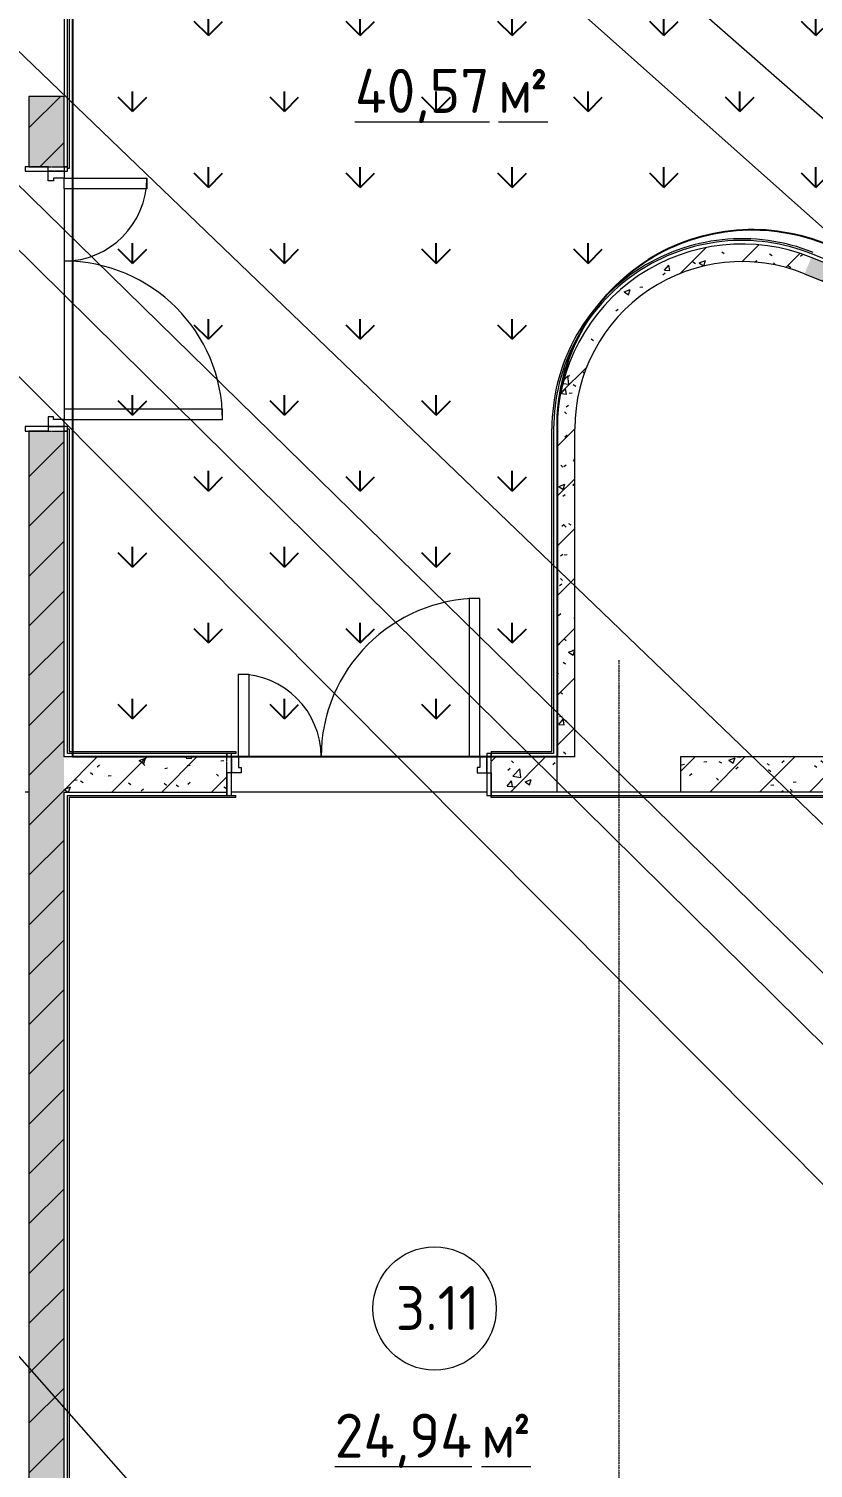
# Model space of a CAD drawing. Header units: millimetres. Extents: x -584918 to 2941280, y 3000189 to 4229862.
# Drawn here: x 191234 to 195688, y 4015804 to 4023976 of the extents above; entities that cross this region are included whole.
import ezdxf

# ---------------------------------------------------------------- set-up
doc = ezdxf.new("R2010")
doc.units = ezdxf.units.MM
doc.linetypes.add('ASVP_Невидимые', pattern=[5, 3, -2])
doc.linetypes.add('ASVP_Осевая', pattern=[14, 10, -2, 0, -2])
for name, color, linetype, lineweight in [('Двери', 7, 'Continuous', 0), ('Линии', 7, 'Continuous', 0), ('Марки помещений', 7, 'Continuous', 0), ('Обобщенные модели', 7, 'Continuous', 0), ('Перекрытие', 7, 'Continuous', 0), ('Стены внутренние', 7, 'Continuous', 0), ('Стены несущие', 7, 'Continuous', 0), ('Стены отделка', 7, 'Continuous', 0), ('экспертиза ДУ пояснения', 6, 'Continuous', 0), ('экспертиза условные обозначения', 1, 'Continuous', 0)]:
    doc.layers.add(name, color=color, linetype=linetype, lineweight=lineweight)
doc.styles.add('GOST Common_2', font='', dxfattribs={"height": 500})
doc.styles.add('GOST Common_3', font='', dxfattribs={"width": 0.9, "height": 500})
doc.styles.get('GOST Common_2').set_extended_font_data('GOST Common')
doc.styles.get('GOST Common_3').set_extended_font_data('GOST Common')
pattern_1 = [(45, (188753.27, 4005092.92), (-141.4214, 141.4214), [])]
pattern_2 = [(50, (188753.27, 4005092.92), (364.368, -31.8783), [38.1, -419.1]), (355, (188753.27, 4005092.9), (-70.486, 382.1133), [30.48, -335.28]), (100.451, (188783.63, 4005090.26), (293.885, 350.2334), [32.38, -356.18]), (46.184, (188753.27, 4005194.5), (542.1585, -84.086), [57.15, -628.65]), (96.636, (188798.45, 4005187.5), (474.805, 494.855), [48.57, -534.27]), (351.184, (188753.27, 4005194.5), (474.81, 494.85), [45.72, -502.92]), (21, (188804.07, 4005169.12), (303.2285, -204.5305), [38.1, -419.1]), (326, (188804.07, 4005169.1), (123.604, 368.376), [30.48, -335.28]), (71.451, (188829.33, 4005152.07), (426.834, 163.8427), [32.38, -356.18]), (37.5, (188753.27, 4005092.92), (6.17665, 169.11015), [16.764, -314.452, 16.764, -323.596, -336.55]), (37.5, (188753.27, 4005092.92), (6.17665, 169.11015), [-671.576, 16.764, -319.786]), (7.5, (188753.27, 4005092.92), (133.6389, 200.3615), [16.764, -177.292, 16.764, -306.832, -128.27]), (7.5, (188753.27, 4005092.92), (133.6389, 200.3615), [-517.652, 16.764, -111.506]), (327.5, (188639.98, 4005092.92), (271.1818, -11.4584), [16.764, -110.236, 16.764, -379.476, -525.78]), (327.5, (188639.98, 4005092.92), (271.1818, -11.4584), [-523.24, 16.764, -509.016]), (317.5, (188589.18, 4005092.92), (296.2585, 50.8528), [16.764, -148.336, 16.764, -246.38, -373.38]), (317.5, (188589.18, 4005092.92), (296.2585, 50.8528), [-428.244, 16.764, -356.616])]

# ---------------------------------------------------------------- blocks, each defined once
blk = doc.blocks.new('ASVP_ДверьПротивопожарнаяСтальная_2 полотна - EI15 1370х2000h_полотна_ Г Л _1250 в свету_-6392377-АР Этаж 03')
at = {"layer": 'Двери', "lineweight": 18}
for p, q in [((685, 1000), (625, 1000)), ((625, 1000), (625, 100)), ((685, 100), (685, 1000)), ((-685, 570), (-625, 570)), ((-685, 100), (-685, 570)), ((-625, 570), (-625, 100)), ((-725, 100), (-685, 100)), ((-725, 10), (-725, 100)), ((-625, 100), (-685, 100)), ((-685, 100), (-685, 40)), ((625, 100), (685, 100)), ((725, 100), (685, 100)), ((685, 100), (685, 40)), ((725, 10), (725, 100)), ((-670, 10), (-725, 10)), ((-685, 40), (-670, 40)), ((-670, 40), (-670, 10)), ((685, 40), (670, 40)), ((670, 40), (670, 10)), ((670, 10), (725, 10))]:
    blk.add_line(p, q, dxfattribs=at)
at = {"layer": 'Двери', "linetype": 'ASVP_Невидимые', "lineweight": 18}
for p, q in [((-750, 100), (-725, 100)), ((-750, 10), (-750, 100)), ((-725, 100), (-725, 10)), ((750, 100), (725, 100)), ((725, 100), (725, 10)), ((750, 10), (750, 100)), ((-725, 10), (-750, 10)), ((725, 10), (750, 10))]:
    blk.add_line(p, q, dxfattribs=at)
at = {"layer": 'Двери'}
for centre, radius, start, end in [((685, 100), 900, 90, 180), ((-685, 100), 470, 360, 90)]:
    blk.add_arc(centre, radius, start, end, dxfattribs=at)
blk = doc.blocks.new('ASVP_ОТКОС_Оштукатуривание дверного откоса - Оштукатуривание дверного откоса-V61-АР Этаж 03')
at = {"layer": 'Обобщенные модели'}
for p, q in [((-750, 130), (-750, 0)), ((-725, 0), (-725, 130)), ((725, 130), (725, 0)), ((750, 0), (750, 130)), ((-750, 0), (-725, 0)), ((725, 0), (750, 0))]:
    blk.add_line(p, q, dxfattribs=at)
blk = doc.blocks.new('ASVP_ОТКОС_Оштукатуривание дверного откоса - Оштукатуривание дверного откоса-5741164-АР Этаж 03')
at = {"layer": 'Обобщенные модели'}
for p, q in [((-750, 20), (-750, 0)), ((-725, 0), (-725, 20)), ((725, 20), (725, 0)), ((750, 0), (750, 20)), ((-750, 0), (-725, 0)), ((725, 0), (750, 0))]:
    blk.add_line(p, q, dxfattribs=at)
blk = doc.blocks.new('ASVP_ОТКОС_Оштукатуривание дверного откоса - Оштукатуривание дверного откоса-V53-АР Этаж 03')
at = {"layer": 'Обобщенные модели'}
for p, q in [((-750, 130), (-750, 0)), ((-725, 0), (-725, 130)), ((725, 130), (725, 0)), ((750, 0), (750, 130)), ((-750, 0), (-725, 0)), ((725, 0), (750, 0))]:
    blk.add_line(p, q, dxfattribs=at)
blk = doc.blocks.new('ASVP_Марка_Помещение_ДваЗначения - Номер Площадь-685795-АР Этаж 03')
at = {"layer": 'Марки помещений'}
blk.add_circle((0, 0), 3.5, dxfattribs=at)

msp = doc.modelspace()

# ---------------------------------------------------------------- hatches: boundary and pattern name
at = {"layer": 'Стены внутренние'}
h = msp.add_hatch(dxfattribs=at)
h.set_pattern_fill('FP_4', color=256, style=0, pattern_type=2)
h.set_pattern_definition(pattern_1)
h.paths.add_polyline_path([(191234.165, 4013042.249), (191434.165, 4013042.249), (191434.165, 4021692.249), (191234.165, 4021692.249), (191234.165, 4013189.844)])
h.paths.add_polyline_path([(191234.165, 4023192.249), (191434.165, 4023192.249), (191434.165, 4023592.249), (191234.165, 4023592.249), (191234.165, 4023308.995)])
h = msp.add_hatch(dxfattribs=at)
h.set_pattern_fill('FP_5', color=256, style=0, pattern_type=2)
h.set_pattern_definition(pattern_2)
h.paths.add_polyline_path([(191234.165, 4013042.249), (191434.165, 4013042.249), (191434.165, 4021692.249), (191234.165, 4021692.249), (191234.165, 4013189.844)])
h.paths.add_polyline_path([(191234.165, 4023192.249), (191434.165, 4023192.249), (191434.165, 4023592.249), (191234.165, 4023592.249), (191234.165, 4023308.995)])
h = msp.add_hatch(dxfattribs=at)
h.set_pattern_fill('FP_4', color=256, style=0, pattern_type=2)
h.set_pattern_definition(pattern_1)
h.paths.add_polyline_path([(194334.165, 4021704.3), (194340.432, 4021813.247), (194359.153, 4021920.756), (194390.079, 4022025.409), (194436.542, 4022132.398), (194486.761, 4022220.679), (194551.241, 4022308.719), (194625.391, 4022388.784), (194708.235, 4022459.817), (194798.678, 4022520.88), (194897.857, 4022572.056), (195005.904, 4022612.155), (195103.264, 4022636.918), (195211.411, 4022651.51), (195320.518, 4022653.604), (195429.145, 4022643.172), (195535.859, 4022620.351), (195639.252, 4022585.443), (195676.63, 4022678.195), (195568.813, 4022714.981), (195457.645, 4022739.87), (195344.435, 4022752.569), (195227.115, 4022752.569), (195114.048, 4022740.254), (195000.604, 4022714.987), (194890.499, 4022677.27), (194794.357, 4022633.057), (194696.623, 4022574.527), (194605.804, 4022505.753), (194522.971, 4022427.546), (194449.098, 4022340.825), (194385.055, 4022246.611), (194331.595, 4022146.014), (194289.348, 4022040.217), (194257.217, 4021920.756), (194240.084, 4021813.247), (194234.165, 4021704.3), (194258.812, 4021704.3)])
h = msp.add_hatch(dxfattribs=at)
h.set_pattern_fill('FP_5', color=256, style=0, pattern_type=2)
h.set_pattern_definition(pattern_2)
h.paths.add_polyline_path([(194334.165, 4021704.3), (194340.432, 4021813.247), (194359.153, 4021920.756), (194390.079, 4022025.409), (194436.542, 4022132.398), (194486.761, 4022220.679), (194551.241, 4022308.719), (194625.391, 4022388.784), (194708.235, 4022459.817), (194798.678, 4022520.88), (194897.857, 4022572.056), (195005.904, 4022612.155), (195103.264, 4022636.918), (195211.411, 4022651.51), (195320.518, 4022653.604), (195429.145, 4022643.172), (195535.859, 4022620.351), (195639.252, 4022585.443), (195676.63, 4022678.195), (195568.813, 4022714.981), (195457.645, 4022739.87), (195344.435, 4022752.569), (195227.115, 4022752.569), (195114.048, 4022740.254), (195000.604, 4022714.987), (194890.499, 4022677.27), (194794.357, 4022633.057), (194696.623, 4022574.527), (194605.804, 4022505.753), (194522.971, 4022427.546), (194449.098, 4022340.825), (194385.055, 4022246.611), (194331.595, 4022146.014), (194289.348, 4022040.217), (194257.217, 4021920.756), (194240.084, 4021813.247), (194234.165, 4021704.3), (194258.812, 4021704.3)])
h = msp.add_hatch(dxfattribs=at)
h.set_pattern_fill('FP_4', color=256, style=0, pattern_type=2)
h.set_pattern_definition(pattern_1)
h.paths.add_polyline_path([(204765.476, 4018907.711), (204802.854, 4019000.463), (195676.63, 4022678.195), (195639.252, 4022585.443), (204679.772, 4018942.249)])
h = msp.add_hatch(dxfattribs=at)
h.set_pattern_fill('FP_5', color=256, style=0, pattern_type=2)
h.set_pattern_definition(pattern_2)
h.paths.add_polyline_path([(204765.476, 4018907.711), (204802.854, 4019000.463), (195676.63, 4022678.195), (195639.252, 4022585.443), (204679.772, 4018942.249)])
h = msp.add_hatch(dxfattribs=at)
h.set_pattern_fill('FP_4', color=256, style=0, pattern_type=2)
h.set_pattern_definition(pattern_1)
h.paths.add_polyline_path([(194334.165, 4019842.249), (194334.165, 4021704.3), (194234.165, 4021704.3), (194234.165, 4019842.249)])
h = msp.add_hatch(dxfattribs=at)
h.set_pattern_fill('FP_5', color=256, style=0, pattern_type=2)
h.set_pattern_definition(pattern_2)
h.paths.add_polyline_path([(194334.165, 4019842.249), (194334.165, 4021704.3), (194234.165, 4021704.3), (194234.165, 4019842.249)])
h = msp.add_hatch(dxfattribs=at)
h.set_pattern_fill('FP_4', color=256, style=0, pattern_type=2)
h.set_pattern_definition(pattern_1)
h.paths.add_polyline_path([(192359.165, 4019642.249), (192359.165, 4019842.249), (191434.165, 4019842.249), (191434.165, 4019642.249), (191549.613, 4019642.249)])
h.paths.add_polyline_path([(193859.165, 4019642.249), (194234.165, 4019642.249), (194234.165, 4019842.249), (193859.165, 4019842.249), (193859.165, 4019752.249)])
h = msp.add_hatch(dxfattribs=at)
h.set_pattern_fill('FP_5', color=256, style=0, pattern_type=2)
h.set_pattern_definition(pattern_2)
h.paths.add_polyline_path([(192359.165, 4019642.249), (192359.165, 4019842.249), (191434.165, 4019842.249), (191434.165, 4019642.249), (191549.613, 4019642.249)])
h.paths.add_polyline_path([(193859.165, 4019642.249), (194234.165, 4019642.249), (194234.165, 4019842.249), (193859.165, 4019842.249), (193859.165, 4019752.249)])
h = msp.add_hatch(dxfattribs=at)
h.set_pattern_fill('FP_4', color=256, style=0, pattern_type=2)
h.set_pattern_definition(pattern_1)
h.paths.add_polyline_path([(195764.165, 4019642.249), (195784.165, 4019642.249), (195784.165, 4019842.249), (194934.165, 4019842.249), (194934.165, 4019642.249), (195398.852, 4019642.249)])
h = msp.add_hatch(dxfattribs=at)
h.set_pattern_fill('FP_5', color=256, style=0, pattern_type=2)
h.set_pattern_definition(pattern_2)
h.paths.add_polyline_path([(195764.165, 4019642.249), (195784.165, 4019642.249), (195784.165, 4019842.249), (194934.165, 4019842.249), (194934.165, 4019642.249), (195398.852, 4019642.249)])
at = {"layer": 'экспертиза условные обозначения', "lineweight": -3}
h = msp.add_hatch(dxfattribs=at)
h.set_pattern_fill('GRASS', color=3, scale=24)
h.set_pattern_definition([(90, (188374.25, 3759702.1), (-431.0523, 431.0523), [114.3, -747.8046]), (45, (188374.25, 3759702.1), (-431.0523, 431.0523), [114.3, -495.3]), (135, (188374.25, 3759702.1), (-431.0523, -431.0523), [114.3, -495.3])])
edge = h.paths.add_edge_path()
edge.add_line((183888.124, 4027536.727), (184548.663, 4029324.281))
edge.add_line((184548.663, 4029324.281), (189725.301, 4027232.782))
edge.add_line((189725.301, 4027232.782), (191781.071, 4032334.136))
edge.add_line((191781.071, 4032334.136), (193172.349, 4031773.472))
edge.add_line((193172.349, 4031773.472), (191118.448, 4026676.755))
edge.add_line((191118.448, 4026676.755), (197791.947, 4023987.435))
edge.add_line((197791.947, 4023987.435), (197081.772, 4022225.149))
edge.add_line((197081.772, 4022225.149), (195745.319, 4022758.329))
edge.add_arc((195341.633, 4021726.997), 1107.523, 68.623549, 179.4277519)
edge.add_line((194234.165, 4021738.058), (194234.165, 4019842.249))
edge.add_line((194234.165, 4019842.249), (191484.165, 4019842.249))
edge.add_line((191484.165, 4019842.249), (191484.165, 4024475.51))
edge.add_line((191484.165, 4024475.51), (188548.703, 4025663.848))
edge.add_line((188548.703, 4025663.848), (183888.124, 4027536.727))

# ---------------------------------------------------------------- linework, layer by layer
at = {"layer": 'Линии', "linetype": 'ASVP_Осевая'}
msp.add_line((194584.165, 4020392.249), (194584.165, 4013392.249), dxfattribs=at)
at = {"layer": 'Перекрытие'}
for p, q in [((191434.165, 4023067.249), (191434.165, 4021817.249)), ((192484.165, 4019842.249), (193734.165, 4019842.249)), ((193834.165, 4019642.249), (192384.165, 4019642.249))]:
    msp.add_line(p, q, dxfattribs=at)
at = {"layer": 'Стены внутренние'}
for p, q in [((191464.165, 4024342.249), (191464.165, 4023182.249)), ((191464.165, 4023182.249), (191454.165, 4023182.249)), ((191464.165, 4021702.249), (191454.165, 4021702.249)), ((191464.165, 4021702.249), (191464.165, 4019872.249)), ((194204.165, 4019872.249), (194204.165, 4021704.3)), ((191464.165, 4019872.249), (192409.165, 4019872.249)), ((192409.165, 4019862.249), (192384.165, 4019862.249)), ((192409.165, 4019872.249), (192409.165, 4019862.249)), ((193859.165, 4019872.249), (194204.165, 4019872.249)), ((193859.165, 4019872.249), (193859.165, 4019862.249)), ((191464.165, 4019612.249), (191464.165, 4014392.249)), ((192409.165, 4019612.249), (191464.165, 4019612.249)), ((192384.165, 4019622.249), (192409.165, 4019622.249)), ((192409.165, 4019612.249), (192409.165, 4019622.249)), ((193859.165, 4019612.249), (193859.165, 4019622.249)), ((195754.165, 4019612.249), (193859.165, 4019612.249))]:
    msp.add_line(p, q, dxfattribs=at)
msp.add_arc((195284.165, 4021704.3), 1080, 68.0513009, 180, dxfattribs=at)
at = {"layer": 'Стены несущие'}
for p, q in [((191234.165, 4023592.249), (191234.165, 4023192.249)), ((191434.165, 4023592.249), (191234.165, 4023592.249)), ((191434.165, 4023192.249), (191434.165, 4023592.249)), ((191234.165, 4023192.249), (191344.165, 4023192.249)), ((204802.854, 4019000.463), (195676.63, 4022678.195)), ((195639.252, 4022585.443), (195784.165, 4022527.046)), ((191234.165, 4021692.249), (191234.165, 4013042.249)), ((191344.165, 4021692.249), (191234.165, 4021692.249)), ((191434.165, 4019842.249), (191434.165, 4021692.249)), ((194234.165, 4021704.3), (194234.165, 4019842.249)), ((194334.165, 4019842.249), (194334.165, 4021704.3)), ((192359.165, 4019842.249), (191434.165, 4019842.249)), ((194334.165, 4019842.249), (193859.165, 4019842.249)), ((194234.165, 4019642.249), (194234.165, 4019842.249)), ((195784.165, 4019842.249), (194934.165, 4019842.249)), ((194934.165, 4019842.249), (194934.165, 4019642.249)), ((192359.165, 4019642.249), (192359.165, 4019752.249)), ((193859.165, 4019752.249), (193859.165, 4019642.249)), ((191434.165, 4013042.249), (191434.165, 4019642.249)), ((191434.165, 4019642.249), (192359.165, 4019642.249)), ((194234.165, 4019642.249), (193859.165, 4019642.249)), ((195784.165, 4019642.249), (194934.165, 4019642.249))]:
    msp.add_line(p, q, dxfattribs=at)
for radius in [1050, 950]:
    msp.add_arc((195284.165, 4021704.3), radius, 68.0513009, 180, dxfattribs=at)
at = {"layer": 'Стены отделка'}
for p, q in [((191434.165, 4024387.845), (191434.165, 4023592.249)), ((191454.165, 4023192.249), (191454.165, 4024401.348)), ((191434.165, 4023192.249), (191454.165, 4023192.249)), ((197105.652, 4022123.883), (195684.105, 4022696.745)), ((191454.165, 4021692.249), (191434.165, 4021692.249)), ((191454.165, 4019862.249), (191454.165, 4021692.249)), ((194214.165, 4021704.3), (194214.165, 4019862.249)), ((194234.165, 4019842.249), (194234.165, 4021704.3)), ((192359.165, 4019862.249), (191454.165, 4019862.249)), ((192359.165, 4019842.249), (192359.165, 4019862.249)), ((194214.165, 4019862.249), (193859.165, 4019862.249)), ((193859.165, 4019862.249), (193859.165, 4019842.249)), ((191234.165, 4019642.249), (191214.165, 4019642.249)), ((191454.165, 4014392.249), (191454.165, 4019622.249)), ((191454.165, 4019622.249), (192359.165, 4019622.249)), ((192359.165, 4019622.249), (192359.165, 4019642.249)), ((193859.165, 4019642.249), (193859.165, 4019622.249)), ((193859.165, 4019622.249), (195764.165, 4019622.249)), ((194934.165, 4019642.249), (194234.165, 4019642.249))]:
    msp.add_line(p, q, dxfattribs=at)
for radius in [1070, 1050]:
    msp.add_arc((195284.165, 4021704.3), radius, 68.0513009, 180, dxfattribs=at)
at = {"layer": 'экспертиза ДУ пояснения'}
for points in [[(148498.361, 4064875.94), (195205.731, 4011868.456)], [(201193.548, 4011941.16), (148498.361, 4064875.94)], [(148498.361, 4064875.94), (202128.636, 4011903.308)], [(207160.158, 4007437.336), (148498.361, 4064875.94)], [(148498.361, 4064875.94), (208108.666, 4007571.506)], [(214637.757, 4006036.567), (148498.361, 4064875.94)], [(148498.361, 4064875.94), (215582.524, 4006080.099)]]:
    msp.add_lwpolyline(points, dxfattribs=at)
at = {"layer": 'экспертиза условные обозначения', "color": 3, "lineweight": -3}
msp.add_lwpolyline([(183888.124, 4027536.727), (184548.663, 4029324.281), (189725.301, 4027232.782), (191781.071, 4032334.136), (193172.349, 4031773.472), (191118.448, 4026676.755), (197791.947, 4023987.435), (197081.772, 4022225.149), (195745.319, 4022758.329, 0.52503513), (194234.165, 4021738.058), (194234.165, 4019842.249), (191484.165, 4019842.249), (191484.165, 4024475.51), (188548.703, 4025663.848), (183888.124, 4027536.727)], format="xyb", dxfattribs=at)

# ---------------------------------------------------------------- block references
at = {"layer": 'Двери', "rotation": 270.0000000000475}
msp.add_blockref('ASVP_ДверьПротивопожарнаяСтальная_2 полотна - EI15 1370х2000h_полотна_ Г Л _1250 в свету_-6392377-АР Этаж 03', (191334.165, 4022442.249), dxfattribs=at)
at = {"layer": 'Двери'}
msp.add_blockref('ASVP_ДверьПротивопожарнаяСтальная_2 полотна - EI15 1370х2000h_полотна_ Г Л _1250 в свету_-6392377-АР Этаж 03', (193109.165, 4019742.249), dxfattribs=at)
at = {"layer": 'Марки помещений', "xscale": 99.99999999999993, "yscale": 99.99999999999993, "zscale": 99.99999999999993}
msp.add_blockref('ASVP_Марка_Помещение_ДваЗначения - Номер Площадь-685795-АР Этаж 03', (193538.338, 4016710.767), dxfattribs=at)
at = {"layer": 'Обобщенные модели'}
for name, p, rotation in [('ASVP_ОТКОС_Оштукатуривание дверного откоса - Оштукатуривание дверного откоса-V61-АР Этаж 03', (191214.165, 4022442.249), 270.0000000000475), ('ASVP_ОТКОС_Оштукатуривание дверного откоса - Оштукатуривание дверного откоса-5741164-АР Этаж 03', (191454.165, 4022442.249), 90.00000000004732), ('ASVP_ОТКОС_Оштукатуривание дверного откоса - Оштукатуривание дверного откоса-5741164-АР Этаж 03', (193109.165, 4019862.249), 180)]:
    msp.add_blockref(name, p, dxfattribs=dict(at, rotation=rotation))
msp.add_blockref('ASVP_ОТКОС_Оштукатуривание дверного откоса - Оштукатуривание дверного откоса-V53-АР Этаж 03', (193109.165, 4019622.249), dxfattribs=at)

# ---------------------------------------------------------------- texts
at = {"layer": 'Марки помещений', "char_height": 250, "attachment_point": 1}
for s, insert, width, style in [('\\L40,57 ', (193085.98, 4023748.681), 988.48069, 'GOST Common_2'), ('\\L\\fGOST Common|b0|i0|c238|p34|;\\W.9;\\L²', (194080.152, 4023748.681), 165.94931, 'GOST Common_3'), ('\\L\\fGOST Common|b0|i0|c204|p34|;\\W.9;\\Lм', (193901.558, 4023748.681), 216.45562, 'GOST Common_2'), ('3.11', (193317.381, 4016838.492), 548.35425, 'GOST Common_2'), ('\\L24,94 ', (192971.344, 4016113.961), 1010.12625, 'GOST Common_2'), ('\\L\\fGOST Common|b0|i0|c238|p34|;\\W.9;\\L²', (193983.376, 4016113.961), 165.94931, 'GOST Common_3'), ('\\L\\fGOST Common|b0|i0|c204|p34|;\\W.9;\\Lм', (193804.782, 4016113.961), 216.45562, 'GOST Common_2')]:
    msp.add_mtext(s, dxfattribs=dict(at, insert=insert, width=width, style=style))

doc.saveas('drawing.dxf')
